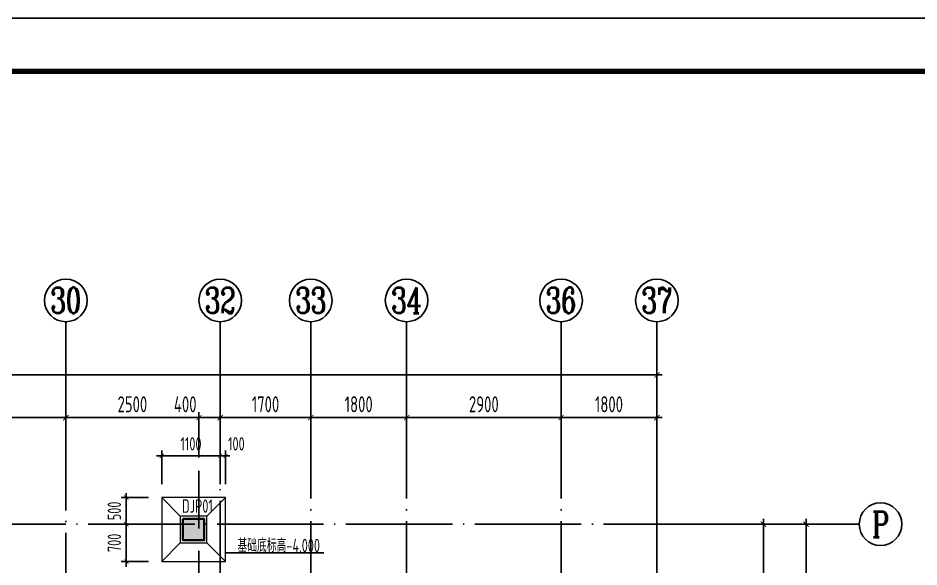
# Model space of a CAD drawing. Extents: x -1307975 to -76406, y -96289 to 379359.
# Drawn here: x -1020981 to -1004062, y 367059 to 377359 of the extents above; entities that cross this region are included whole.
import ezdxf
from ezdxf.enums import TextEntityAlignment as Align

# ---------------------------------------------------------------- set-up
doc = ezdxf.new("R2010")
doc.units = 0
doc.header["$LTSCALE"] = 1000
doc.linetypes.add('DOTE', pattern=[2.42, 2, -0.2, 0.02, -0.2])
doc.layers.get('0').update_dxf_attribs({"linetype": 'CONTINUOUS'})
doc.layers.get('DEFPOINTS').update_dxf_attribs({"linetype": 'CONTINUOUS'})
for name, color, linetype in [('-TK', 7, 'CONTINUOUS'), ('A-AXIS', 1, 'CONTINUOUS'), ('A-DOTE', 10, 'DOTE'), ('AXIS_NUM', 7, 'CONTINUOUS'), ('DIM_ELEV', 3, 'CONTINUOUS'), ('S-J基础底板标注', 3, 'CONTINUOUS'), ('S-Y一般标注', 3, 'CONTINUOUS'), ('S-Z柱填充', 252, 'CONTINUOUS'), ('S-Z柱实线', 6, 'CONTINUOUS'), ('独立基础', 2, 'CONTINUOUS')]:
    doc.layers.add(name, color=color, linetype=linetype)
doc.layers.add('独基集中标注', color=7, linetype='CONTINUOUS', lineweight=18)
doc.styles.add('TSSD_Axis', font='complex.shx', dxfattribs={"width": 0.7, "bigfont": 'hztxt.shx'})
doc.styles.add('TSSD_DIMENSION', font='Tssdeng.shx', dxfattribs={"width": 0.7, "bigfont": 'tssdchn.shx'})
doc.styles.add('样式 1', font='yjkeng.shx', dxfattribs={"width": 0.7, "height": 250, "bigfont": 'yjkchn.shx'})
doc.dimstyles.new('TSSD_100_100', dxfattribs={"dimtxt": 300, "dimasz": 100, "dimexe": 100, "dimexo": 250, "dimgap": 100, "dimtad": 1, "dimdec": 0, "dimzin": 0, "dimdsep": 46, "dimtxsty": 'TSSD_DIMENSION', "dimblk": 'ARCHTICK', "dimcen": 0, "dimdle": 100, "dimclrt": 7, "dimadec": 0, "dimazin": 0, "dimtfac": 1, "dimtdec": 0, "dimtix": 1, "dimtmove": 2, "dimatfit": 3, "dimldrblk": 'ARCHTICK', "dimfxl": 1, "dimtolj": 1, "dimtzin": 0, "dimarcsym": 0})
doc.dimstyles.new('TSSD_100_100$0', dxfattribs={"dimtxt": 300, "dimasz": 80, "dimexe": 100, "dimexo": 250, "dimgap": 100, "dimtad": 1, "dimdec": 0, "dimzin": 0, "dimdsep": 46, "dimtxsty": 'TSSD_DIMENSION', "dimblk": 'ARCHTICK', "dimcen": 0, "dimdle": 100, "dimclrd": 3, "dimclre": 3, "dimclrt": 7, "dimadec": 0, "dimazin": 0, "dimtfac": 1, "dimtdec": 0, "dimtix": 1, "dimtmove": 2, "dimatfit": 3, "dimldrblk": 'ARCHTICK', "dimfxl": 1, "dimtolj": 1, "dimtzin": 0, "dimarcsym": 0})

# ---------------------------------------------------------------- blocks, each defined once
blk = doc.blocks.new('ts_axno')
at = {"color": 0, "linetype": 'ByBlock', "lineweight": -2}
blk.add_circle((0, 0), 0.5, dxfattribs=at)
at = {"color": 0, "linetype": 'ByBlock', "lineweight": -2, "style": 'TSSD_Axis', "width": 0.7}
blk.add_attdef('A', text='', height=0.6, dxfattribs=at).set_placement((0, 0), align=Align.MIDDLE_CENTER)
blk = doc.blocks.new('_ArchTick')
at = {"color": 0, "linetype": 'ByBlock', "const_width": 0.15}
blk.add_lwpolyline([(-0.5, -0.5), (0.5, 0.5)], dxfattribs=at)
blk = doc.blocks.new('*D206')
at = {"layer": 'DEFPOINTS', "color": 0, "transparency": 16777216}
for p in [(43500, 22100), (40700, 21100), (43500, 21100)]:
    blk.add_point(p, dxfattribs=at)
at = {"layer": 'S-Y一般标注', "color": 0, "lineweight": -2, "transparency": 16777216}
for p, q in [((40700, 21350), (40700, 22200)), ((43500, 21350), (43500, 22200)), ((40600, 22100), (43600, 22100))]:
    blk.add_line(p, q, dxfattribs=at)
at = {"layer": 'S-Y一般标注', "color": 0, "lineweight": -2, "transparency": 16777216, "xscale": 100, "yscale": 100, "zscale": 100, "rotation": 180}
blk.add_blockref('_ArchTick', (40700, 22100), dxfattribs=at)
at = {"layer": 'S-Y一般标注', "color": 0, "lineweight": -2, "transparency": 16777216, "xscale": 100, "yscale": 100, "zscale": 100}
blk.add_blockref('_ArchTick', (43500, 22100), dxfattribs=at)
at = {"layer": 'S-Y一般标注', "color": 7, "transparency": 16777216, "insert": (42100, 22350), "char_height": 300, "attachment_point": 5, "style": 'TSSD_DIMENSION'}
blk.add_mtext('\\A1;2800', dxfattribs=at)
blk = doc.blocks.new('*D207')
at = {"layer": 'DEFPOINTS', "color": 0, "transparency": 16777216}
for p in [(46400, 22100), (46000, 21100), (46400, 21100)]:
    blk.add_point(p, dxfattribs=at)
at = {"layer": 'S-Y一般标注', "color": 0, "lineweight": -2, "transparency": 16777216}
for p, q in [((46000, 21350), (46000, 22200)), ((46400, 21350), (46400, 22200)), ((45900, 22100), (46500, 22100))]:
    blk.add_line(p, q, dxfattribs=at)
at = {"layer": 'S-Y一般标注', "color": 0, "lineweight": -2, "transparency": 16777216, "xscale": 100, "yscale": 100, "zscale": 100, "rotation": 180}
blk.add_blockref('_ArchTick', (46000, 22100), dxfattribs=at)
at = {"layer": 'S-Y一般标注', "color": 0, "lineweight": -2, "transparency": 16777216, "xscale": 100, "yscale": 100, "zscale": 100}
blk.add_blockref('_ArchTick', (46400, 22100), dxfattribs=at)
at = {"layer": 'S-Y一般标注', "color": 7, "transparency": 16777216, "insert": (45742, 22350), "char_height": 300, "attachment_point": 5, "style": 'TSSD_DIMENSION'}
blk.add_mtext('\\A1;400', dxfattribs=at)
blk = doc.blocks.new('*D208')
at = {"layer": 'DEFPOINTS', "color": 0, "transparency": 16777216}
for p in [(48100, 22100), (46400, 21100), (48100, 21100)]:
    blk.add_point(p, dxfattribs=at)
at = {"layer": 'S-Y一般标注', "color": 0, "lineweight": -2, "transparency": 16777216}
for p, q in [((46400, 21350), (46400, 22200)), ((48100, 21350), (48100, 22200)), ((46300, 22100), (48200, 22100))]:
    blk.add_line(p, q, dxfattribs=at)
at = {"layer": 'S-Y一般标注', "color": 0, "lineweight": -2, "transparency": 16777216, "xscale": 100, "yscale": 100, "zscale": 100, "rotation": 180}
blk.add_blockref('_ArchTick', (46400, 22100), dxfattribs=at)
at = {"layer": 'S-Y一般标注', "color": 0, "lineweight": -2, "transparency": 16777216, "xscale": 100, "yscale": 100, "zscale": 100}
blk.add_blockref('_ArchTick', (48100, 22100), dxfattribs=at)
at = {"layer": 'S-Y一般标注', "color": 7, "transparency": 16777216, "insert": (47250, 22350), "char_height": 300, "attachment_point": 5, "style": 'TSSD_DIMENSION'}
blk.add_mtext('\\A1;1700', dxfattribs=at)
blk = doc.blocks.new('*D209')
at = {"layer": 'DEFPOINTS', "color": 0, "transparency": 16777216}
for p in [(49900, 22100), (48100, 21100), (49900, 21100)]:
    blk.add_point(p, dxfattribs=at)
at = {"layer": 'S-Y一般标注', "color": 0, "lineweight": -2, "transparency": 16777216}
for p, q in [((48100, 21350), (48100, 22200)), ((49900, 21350), (49900, 22200)), ((48000, 22100), (50000, 22100))]:
    blk.add_line(p, q, dxfattribs=at)
at = {"layer": 'S-Y一般标注', "color": 0, "lineweight": -2, "transparency": 16777216, "xscale": 100, "yscale": 100, "zscale": 100, "rotation": 180}
blk.add_blockref('_ArchTick', (48100, 22100), dxfattribs=at)
at = {"layer": 'S-Y一般标注', "color": 0, "lineweight": -2, "transparency": 16777216, "xscale": 100, "yscale": 100, "zscale": 100}
blk.add_blockref('_ArchTick', (49900, 22100), dxfattribs=at)
at = {"layer": 'S-Y一般标注', "color": 7, "transparency": 16777216, "insert": (49000, 22350), "char_height": 300, "attachment_point": 5, "style": 'TSSD_DIMENSION'}
blk.add_mtext('\\A1;1800', dxfattribs=at)
blk = doc.blocks.new('*D210')
at = {"layer": 'DEFPOINTS', "color": 0, "transparency": 16777216}
for p in [(52800, 22100), (49900, 21100), (52800, 21100)]:
    blk.add_point(p, dxfattribs=at)
at = {"layer": 'S-Y一般标注', "color": 0, "lineweight": -2, "transparency": 16777216}
for p, q in [((49900, 21350), (49900, 22200)), ((52800, 21350), (52800, 22200)), ((49800, 22100), (52900, 22100))]:
    blk.add_line(p, q, dxfattribs=at)
at = {"layer": 'S-Y一般标注', "color": 0, "lineweight": -2, "transparency": 16777216, "xscale": 100, "yscale": 100, "zscale": 100, "rotation": 180}
blk.add_blockref('_ArchTick', (49900, 22100), dxfattribs=at)
at = {"layer": 'S-Y一般标注', "color": 0, "lineweight": -2, "transparency": 16777216, "xscale": 100, "yscale": 100, "zscale": 100}
blk.add_blockref('_ArchTick', (52800, 22100), dxfattribs=at)
at = {"layer": 'S-Y一般标注', "color": 7, "transparency": 16777216, "insert": (51350, 22350), "char_height": 300, "attachment_point": 5, "style": 'TSSD_DIMENSION'}
blk.add_mtext('\\A1;2900', dxfattribs=at)
blk = doc.blocks.new('*D211')
at = {"layer": 'DEFPOINTS', "color": 0, "transparency": 16777216}
for p in [(54600, 22100), (52800, 21100), (54600, 21100)]:
    blk.add_point(p, dxfattribs=at)
at = {"layer": 'S-Y一般标注', "color": 0, "lineweight": -2, "transparency": 16777216}
for p, q in [((52800, 21350), (52800, 22200)), ((54600, 21350), (54600, 22200)), ((52700, 22100), (54700, 22100))]:
    blk.add_line(p, q, dxfattribs=at)
at = {"layer": 'S-Y一般标注', "color": 0, "lineweight": -2, "transparency": 16777216, "xscale": 100, "yscale": 100, "zscale": 100, "rotation": 180}
blk.add_blockref('_ArchTick', (52800, 22100), dxfattribs=at)
at = {"layer": 'S-Y一般标注', "color": 0, "lineweight": -2, "transparency": 16777216, "xscale": 100, "yscale": 100, "zscale": 100}
blk.add_blockref('_ArchTick', (54600, 22100), dxfattribs=at)
at = {"layer": 'S-Y一般标注', "color": 7, "transparency": 16777216, "insert": (53700, 22350), "char_height": 300, "attachment_point": 5, "style": 'TSSD_DIMENSION'}
blk.add_mtext('\\A1;1800', dxfattribs=at)
blk = doc.blocks.new('*D212')
at = {"layer": 'DEFPOINTS', "color": 0, "transparency": 16777216}
for p in [(54600, 22900), (4600, 21100), (54600, 21100)]:
    blk.add_point(p, dxfattribs=at)
at = {"layer": 'S-Y一般标注', "color": 0, "lineweight": -2, "transparency": 16777216}
for p, q in [((4500, 22900), (54700, 22900)), ((4600, 21350), (4600, 23000)), ((54600, 21350), (54600, 23000))]:
    blk.add_line(p, q, dxfattribs=at)
at = {"layer": 'S-Y一般标注', "color": 0, "lineweight": -2, "transparency": 16777216, "xscale": 100, "yscale": 100, "zscale": 100, "rotation": 180}
blk.add_blockref('_ArchTick', (4600, 22900), dxfattribs=at)
at = {"layer": 'S-Y一般标注', "color": 0, "lineweight": -2, "transparency": 16777216, "xscale": 100, "yscale": 100, "zscale": 100}
blk.add_blockref('_ArchTick', (54600, 22900), dxfattribs=at)
at = {"layer": 'S-Y一般标注', "color": 7, "transparency": 16777216, "insert": (29600, 23150), "char_height": 300, "attachment_point": 5, "style": 'TSSD_DIMENSION'}
blk.add_mtext('\\A1;50000', dxfattribs=at)
blk = doc.blocks.new('*D228')
at = {"layer": 'DEFPOINTS', "color": 0, "transparency": 16777216}
for p in [(46000, 22100), (43500, 21100), (46000, 21100)]:
    blk.add_point(p, dxfattribs=at)
at = {"layer": 'S-Y一般标注', "color": 0, "lineweight": -2, "transparency": 16777216}
for p, q in [((43500, 21350), (43500, 22200)), ((46000, 21350), (46000, 22200)), ((43400, 22100), (46100, 22100))]:
    blk.add_line(p, q, dxfattribs=at)
at = {"layer": 'S-Y一般标注', "color": 0, "lineweight": -2, "transparency": 16777216, "xscale": 100, "yscale": 100, "zscale": 100, "rotation": 180}
blk.add_blockref('_ArchTick', (43500, 22100), dxfattribs=at)
at = {"layer": 'S-Y一般标注', "color": 0, "lineweight": -2, "transparency": 16777216, "xscale": 100, "yscale": 100, "zscale": 100}
blk.add_blockref('_ArchTick', (46000, 22100), dxfattribs=at)
at = {"layer": 'S-Y一般标注', "color": 7, "transparency": 16777216, "insert": (44750, 22350), "char_height": 300, "attachment_point": 5, "style": 'TSSD_DIMENSION'}
blk.add_mtext('\\A1;2500', dxfattribs=at)
blk = doc.blocks.new('*D252')
at = {"layer": 'DEFPOINTS', "color": 0, "transparency": 16777216}
for p in [(55600, 20100), (57400, 20100), (55600, 4600)]:
    blk.add_point(p, dxfattribs=at)
at = {"layer": 'S-Y一般标注', "color": 0, "lineweight": -2, "transparency": 16777216}
for p, q in [((57400, 4500), (57400, 20200)), ((55850, 20100), (57500, 20100)), ((55850, 4600), (57500, 4600))]:
    blk.add_line(p, q, dxfattribs=at)
at = {"layer": 'S-Y一般标注', "color": 0, "lineweight": -2, "transparency": 16777216, "xscale": 100, "yscale": 100, "zscale": 100}
for p, rotation in [((57400, 20100), 90), ((57400, 4600), 270)]:
    blk.add_blockref('_ArchTick', p, dxfattribs=dict(at, rotation=rotation))
at = {"layer": 'S-Y一般标注', "color": 7, "transparency": 16777216, "insert": (57150, 12350), "char_height": 300, "attachment_point": 5, "rotation": 90, "style": 'TSSD_DIMENSION'}
blk.add_mtext('\\A1;15500', dxfattribs=at)
blk = doc.blocks.new('*D255')
at = {"layer": 'DEFPOINTS', "color": 0, "transparency": 16777216}
for p in [(55600, 20100), (56600, 20100), (55600, 17600)]:
    blk.add_point(p, dxfattribs=at)
at = {"layer": 'S-Y一般标注', "color": 0, "lineweight": -2, "transparency": 16777216}
for p, q in [((56600, 17500), (56600, 20200)), ((55850, 20100), (56700, 20100)), ((55850, 17600), (56700, 17600))]:
    blk.add_line(p, q, dxfattribs=at)
at = {"layer": 'S-Y一般标注', "color": 0, "lineweight": -2, "transparency": 16777216, "xscale": 100, "yscale": 100, "zscale": 100}
for p, rotation in [((56600, 20100), 90), ((56600, 17600), 270)]:
    blk.add_blockref('_ArchTick', p, dxfattribs=dict(at, rotation=rotation))
at = {"layer": 'S-Y一般标注', "color": 7, "transparency": 16777216, "insert": (56350, 18850), "char_height": 300, "attachment_point": 5, "rotation": 90, "style": 'TSSD_DIMENSION'}
blk.add_mtext('\\A1;2500', dxfattribs=at)
blk = doc.blocks.new('*D484')
at = {"layer": 'DEFPOINTS', "color": 0, "transparency": 16777216}
for p in [(-1018947, 367861), (-1018283, 367861), (-1018283, 367161)]:
    blk.add_point(p, dxfattribs=at)
at = {"layer": 'S-J基础底板标注', "color": 3, "lineweight": -2, "transparency": 16777216}
for p, q in [((-1018533, 367861), (-1019047, 367861)), ((-1018947, 367061), (-1018947, 367961)), ((-1018533, 367161), (-1019047, 367161))]:
    blk.add_line(p, q, dxfattribs=at)
at = {"layer": 'S-J基础底板标注', "color": 3, "lineweight": -2, "transparency": 16777216, "xscale": 80, "yscale": 80, "zscale": 80}
for p, rotation in [((-1018947, 367861), 90), ((-1018947, 367161), 270)]:
    blk.add_blockref('_ArchTick', p, dxfattribs=dict(at, rotation=rotation))
at = {"layer": 'S-J基础底板标注', "color": 7, "transparency": 16777216, "insert": (-1019172, 367511), "char_height": 250, "attachment_point": 5, "rotation": 90, "style": 'TSSD_DIMENSION'}
blk.add_mtext('\\A1;700', dxfattribs=at)
blk = doc.blocks.new('*D488')
at = {"layer": 'DEFPOINTS', "color": 0, "transparency": 16777216}
for p in [(-1018947, 368361), (-1018283, 368361), (-1018283, 367861)]:
    blk.add_point(p, dxfattribs=at)
at = {"layer": 'S-J基础底板标注', "color": 3, "lineweight": -2, "transparency": 16777216}
for p, q in [((-1018533, 368361), (-1019047, 368361)), ((-1018947, 368361), (-1018947, 368441)), ((-1018947, 367861), (-1018947, 368361)), ((-1018533, 367861), (-1019047, 367861)), ((-1018947, 367861), (-1018947, 367781))]:
    blk.add_line(p, q, dxfattribs=at)
at = {"layer": 'S-J基础底板标注', "color": 3, "lineweight": -2, "transparency": 16777216, "xscale": 80, "yscale": 80, "zscale": 80}
for p, rotation in [((-1018947, 368361), 270), ((-1018947, 367861), 90)]:
    blk.add_blockref('_ArchTick', p, dxfattribs=dict(at, rotation=rotation))
at = {"layer": 'S-J基础底板标注', "color": 7, "transparency": 16777216, "insert": (-1019172, 368111), "char_height": 250, "attachment_point": 5, "rotation": 90, "style": 'TSSD_DIMENSION'}
blk.add_mtext('\\A1;500', dxfattribs=at)
blk = doc.blocks.new('*D490')
at = {"layer": 'DEFPOINTS', "color": 0, "transparency": 16777216}
for p in [(-1017183, 369144), (-1018283, 368361), (-1017183, 368361)]:
    blk.add_point(p, dxfattribs=at)
at = {"layer": 'S-J基础底板标注', "color": 3, "lineweight": -2, "transparency": 16777216}
for p, q in [((-1018283, 368611), (-1018283, 369244)), ((-1017183, 368611), (-1017183, 369244)), ((-1018383, 369144), (-1017083, 369144))]:
    blk.add_line(p, q, dxfattribs=at)
at = {"layer": 'S-J基础底板标注', "color": 3, "lineweight": -2, "transparency": 16777216, "xscale": 80, "yscale": 80, "zscale": 80}
for p, rotation in [((-1018283, 369144), 179.9998922941478), ((-1017183, 369144), 359.9998922941478)]:
    blk.add_blockref('_ArchTick', p, dxfattribs=dict(at, rotation=rotation))
at = {"layer": 'S-J基础底板标注', "color": 7, "transparency": 16777216, "insert": (-1017733, 369369), "char_height": 250, "attachment_point": 5, "rotation": 359.9999, "style": 'TSSD_DIMENSION'}
blk.add_mtext('\\A1;1100', dxfattribs=at)
blk = doc.blocks.new('*D491')
at = {"layer": 'DEFPOINTS', "color": 0, "transparency": 16777216}
for p in [(-1017083, 369144), (-1017183, 368361), (-1017083, 368361)]:
    blk.add_point(p, dxfattribs=at)
at = {"layer": 'S-J基础底板标注', "color": 3, "lineweight": -2, "transparency": 16777216}
for p, q in [((-1017183, 368611), (-1017183, 369244)), ((-1017083, 368611), (-1017083, 369244)), ((-1017183, 369144), (-1017263, 369144)), ((-1017183, 369144), (-1017083, 369144)), ((-1017083, 369144), (-1017003, 369144))]:
    blk.add_line(p, q, dxfattribs=at)
at = {"layer": 'S-J基础底板标注', "color": 3, "lineweight": -2, "transparency": 16777216, "xscale": 80, "yscale": 80, "zscale": 80}
for p, rotation in [((-1017183, 369144), 359.9998922941474), ((-1017083, 369144), 179.9998922941474)]:
    blk.add_blockref('_ArchTick', p, dxfattribs=dict(at, rotation=rotation))
at = {"layer": 'S-J基础底板标注', "color": 7, "transparency": 16777216, "insert": (-1016881, 369369), "char_height": 250, "attachment_point": 5, "rotation": 359.9999, "style": 'TSSD_DIMENSION'}
blk.add_mtext('\\A1;100', dxfattribs=at)
blk = doc.blocks.new('A1')
blk.add_lwpolyline([(0, 59400), (0, 0), (84100, 0), (84100, 59400)], close=True)
at = {"const_width": 100}
blk.add_lwpolyline([(2500, 58400), (2500, 1000), (83100, 1000), (83100, 58400)], close=True, dxfattribs=at)
blk = doc.blocks.new('20210726.16350016')
at = {"layer": 'A-AXIS'}
for p, q in [((43500, 21100), (43500, 23900)), ((46400, 21100), (46400, 23900)), ((48100, 21100), (48100, 23900)), ((49900, 21100), (49900, 23900)), ((52800, 21100), (52800, 23900)), ((54600, 21100), (54600, 23900)), ((55600, 20100), (58400, 20100))]:
    blk.add_line(p, q, dxfattribs=at)
at = {"layer": 'A-DOTE'}
for p, q in [((43500, 13100.3), (43500, 21100)), ((46000, 17600), (46000, 21100)), ((46400, 13700), (46400, 21100)), ((48100, 10900), (48100, 21100)), ((49900, 10900), (49900, 21100)), ((52800, 10900), (52800, 21100)), ((54600, 21100), (54600, 3600)), ((55600, 20100), (3600, 20100))]:
    blk.add_line(p, q, dxfattribs=at)
at = {"layer": 'A-AXIS'}
ref = blk.add_blockref('ts_axno', (43500, 24300), dxfattribs=dict(at, xscale=800, yscale=800, zscale=800))
ref.add_attrib('18', '30', dxfattribs={"layer": 'AXIS_NUM', "height": 480, "style": 'TSSD_Axis', "width": 0.7}).set_placement((43500, 24300), align=Align.MIDDLE_CENTER)
ref = blk.add_blockref('ts_axno', (46400, 24300), dxfattribs=dict(at, xscale=800, yscale=800, zscale=800))
ref.add_attrib('19', '32', dxfattribs={"layer": 'AXIS_NUM', "height": 480, "style": 'TSSD_Axis', "width": 0.7}).set_placement((46400, 24300), align=Align.MIDDLE_CENTER)
ref = blk.add_blockref('ts_axno', (48100, 24300), dxfattribs=dict(at, xscale=800, yscale=800, zscale=800))
ref.add_attrib('20', '33', dxfattribs={"layer": 'AXIS_NUM', "height": 480, "style": 'TSSD_Axis', "width": 0.7}).set_placement((48100, 24300), align=Align.MIDDLE_CENTER)
ref = blk.add_blockref('ts_axno', (49900, 24300), dxfattribs=dict(at, xscale=800, yscale=800, zscale=800))
ref.add_attrib('21', '34', dxfattribs={"layer": 'AXIS_NUM', "height": 480, "style": 'TSSD_Axis', "width": 0.7}).set_placement((49900, 24300), align=Align.MIDDLE_CENTER)
ref = blk.add_blockref('ts_axno', (52800, 24300), dxfattribs=dict(at, xscale=800, yscale=800, zscale=800))
ref.add_attrib('22', '36', dxfattribs={"layer": 'AXIS_NUM', "height": 480, "style": 'TSSD_Axis', "width": 0.7}).set_placement((52800, 24300), align=Align.MIDDLE_CENTER)
ref = blk.add_blockref('ts_axno', (54600, 24300), dxfattribs=dict(at, xscale=800, yscale=800, zscale=800))
ref.add_attrib('23', '37', dxfattribs={"layer": 'AXIS_NUM', "height": 480, "style": 'TSSD_Axis', "width": 0.7}).set_placement((54600, 24300), align=Align.MIDDLE_CENTER)
ref = blk.add_blockref('ts_axno', (58800, 20100), dxfattribs=dict(at, xscale=-800, yscale=800, zscale=800))
ref.add_attrib('G', 'P', dxfattribs={"layer": 'AXIS_NUM', "height": 480, "style": 'TSSD_Axis', "width": 0.7}).set_placement((58800, 20100), align=Align.MIDDLE_CENTER)
at = {"layer": 'S-Y一般标注'}
for base, p1, p2, picture, middle in [((54600, 22900), (4600, 21100), (54600, 21100), '*D212', (29600, 23150)), ((43500, 22100), (40700, 21100), (43500, 21100), '*D206', (42100, 22350)), ((46000, 22100), (43500, 21100), (46000, 21100), '*D228', (44750, 22350)), ((48100, 22100), (46400, 21100), (48100, 21100), '*D208', (47250, 22350)), ((49900, 22100), (48100, 21100), (49900, 21100), '*D209', (49000, 22350)), ((52800, 22100), (49900, 21100), (52800, 21100), '*D210', (51350, 22350)), ((54600, 22100), (52800, 21100), (54600, 21100), '*D211', (53700, 22350))]:
    dim = blk.add_linear_dim(base=base, p1=p1, p2=p2, dimstyle='TSSD_100_100', dxfattribs=at)
    dim.commit()
    dim.dimension.update_dxf_attribs({"geometry": picture, "text_midpoint": middle})
dim = blk.add_linear_dim(base=(46400, 22100), p1=(46000, 21100), p2=(46400, 21100), dimstyle='TSSD_100_100', dxfattribs=at)
dim.commit()
dim.dimension.update_dxf_attribs({"geometry": '*D207', "text_midpoint": (45741.9, 22350), "dimtype": 160})
for base, p1, picture, middle in [((57400, 20100), (55600, 4600), '*D252', (57150, 12350)), ((56600, 20100), (55600, 17600), '*D255', (56350, 18850))]:
    dim = blk.add_linear_dim(base=base, p1=p1, p2=(55600, 20100), angle=90, dimstyle='TSSD_100_100', dxfattribs=at)
    dim.commit()
    dim.dimension.update_dxf_attribs({"geometry": picture, "text_midpoint": middle})

msp = doc.modelspace()

# ---------------------------------------------------------------- hatches: boundary and pattern name
at = {"layer": 'S-Z柱填充'}
msp.add_hatch(color=256, dxfattribs=at).paths.add_polyline_path([(-1017883.21, 367961.57), (-1017483.21, 367961.57), (-1017483.21, 367561.57), (-1017883.21, 367561.57)])

# ---------------------------------------------------------------- linework, layer by layer
at = {"layer": 'DIM_ELEV'}
msp.add_line((-1015240.47, 367323.23), (-1017083.2, 367323.23), dxfattribs=at)
at = {"layer": 'S-Z柱实线', "lineweight": 35}
msp.add_lwpolyline([(-1017883.21, 367961.57), (-1017483.21, 367961.57), (-1017483.21, 367561.57), (-1017883.21, 367561.57)], close=True, dxfattribs=at)
at = {"layer": '独立基础', "lineweight": 18}
for p, q in [((-1018283.21, 368361.57), (-1017933.21, 368011.57)), ((-1017083.21, 368361.57), (-1017433.21, 368011.57)), ((-1018283.21, 367161.57), (-1017933.21, 367511.57)), ((-1017083.21, 367161.57), (-1017433.21, 367511.57))]:
    msp.add_line(p, q, dxfattribs=at)
for points in [[(-1017083.21, 368361.57), (-1018283.21, 368361.57), (-1018283.21, 367161.57), (-1017083.21, 367161.57)], [(-1017433.21, 368011.57), (-1017933.21, 368011.57), (-1017933.21, 367511.57), (-1017433.21, 367511.57)]]:
    msp.add_lwpolyline(points, close=True, dxfattribs=at)

# ---------------------------------------------------------------- block references
at = {"layer": '-TK'}
msp.add_blockref('A1', (-1072936.28, 317959.34), dxfattribs=at)
at = {"layer": 'A-DOTE'}
msp.add_blockref('20210726.16350016', (-1063583.22, 347761.52), dxfattribs=at)

# ---------------------------------------------------------------- texts
at = {"layer": '独基集中标注', "style": '样式 1', "width": 0.7}
msp.add_text('DJ%%142P%%14301', height=250, dxfattribs=at).set_placement((-1017902.21, 368326.1), align=Align.TOP_LEFT)
msp.add_text('基础底标高-4.000', height=250, dxfattribs=at).set_placement((-1016860.11, 367337.57))

# ---------------------------------------------------------------- dimensions: what is measured, and where the dimension line sits
at = {"layer": 'S-J基础底板标注'}
for p1, p2, distance, picture, middle in [((-1018283.07, 368361.49), (-1017183.08, 368361.49), 782.91, '*D490', (-1017733.07, 369369.4)), ((-1018283.09, 367861.49), (-1018283.09, 368361.49), 663.65, '*D488', (-1019171.74, 368111.49)), ((-1018283.09, 367161.49), (-1018283.09, 367861.49), 663.65, '*D484', (-1019171.74, 367511.49))]:
    dim = msp.add_aligned_dim(p1=p1, p2=p2, distance=distance, dimstyle='TSSD_100_100$0', override={"dimtxt": 250}, dxfattribs=at)
    dim.commit()
    dim.dimension.update_dxf_attribs({"geometry": picture, "text_midpoint": middle})
dim = msp.add_linear_dim(base=(-1017083.07, 369144.4), p1=(-1017183.08, 368361.49), p2=(-1017083.07, 368361.49), angle=359.999892, dimstyle='TSSD_100_100$0', override={"dimtxt": 250}, dxfattribs=at)
dim.commit()
dim.dimension.update_dxf_attribs({"geometry": '*D491', "text_midpoint": (-1016881.47, 369369.4), "dimtype": 161})

doc.saveas('drawing.dxf')
